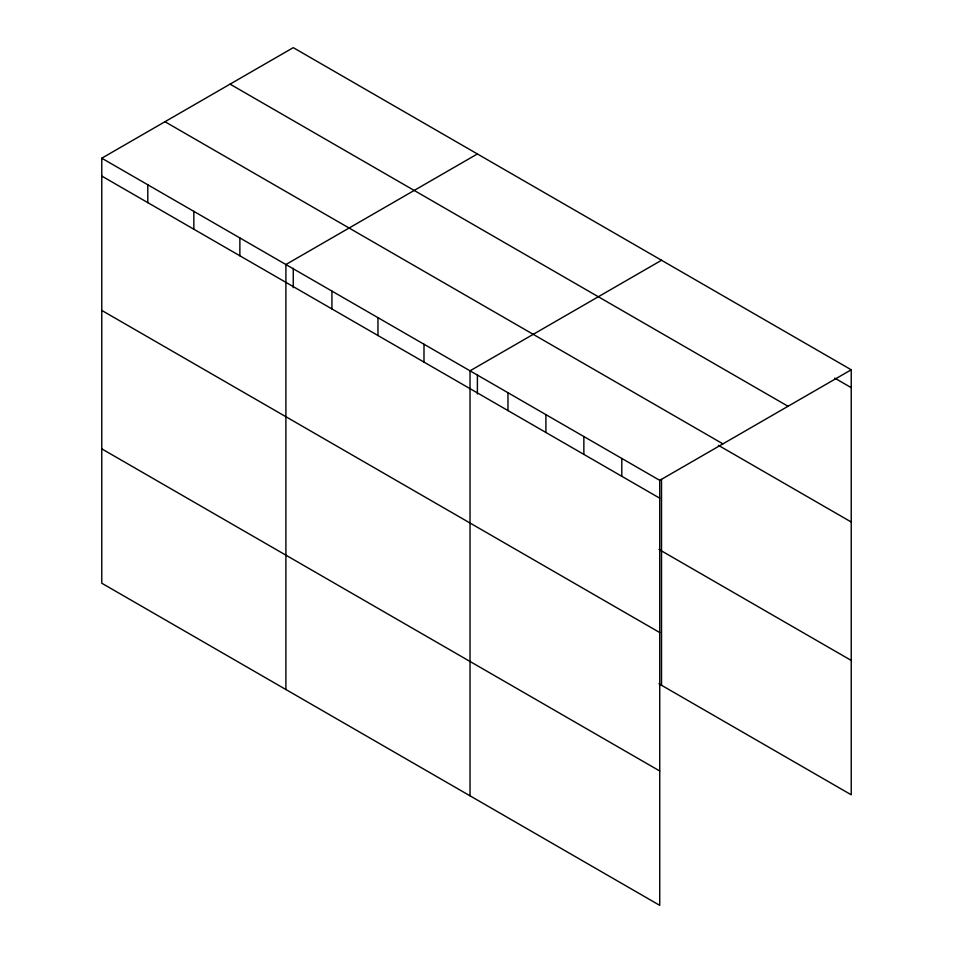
<?xml version="1.0" encoding="UTF-8"?>
<svg xmlns="http://www.w3.org/2000/svg" width="953" height="953" viewBox="0 0 953 953"><rect width="100%" height="100%" fill="white"/><g stroke="black" fill="none" stroke-linecap="round" stroke-linejoin="round"><path stroke-width="1.43" d="M101.768 158.21L659.738 480.348L659.738 905.35L101.768 583.212L101.768 158.21L293.262 47.65L851.232 369.788L851.232 794.79L658.964 683.789M477.393 153.957L285.9 264.517L285.9 689.519M661.525 260.264L470.032 370.824L470.032 795.826M659.738 480.348L851.232 369.788M834.792 378.15L851.232 387.645M230.066 84.138L788.036 406.276M164.964 121.722L722.934 443.86M718.431 445.337L851.232 522.006M101.768 176.055L659.738 498.193M658.964 549.428L851.232 660.429M101.768 310.416L659.738 632.554M101.768 448.851L659.738 770.989M661.525 479.454L661.525 685.267M621.797 458.441L621.797 476.297M583.855 436.534L583.855 454.39M545.914 414.626L545.914 432.483M507.973 392.719L507.973 410.576M477.393 374.636L477.393 393.994M423.99 344.247L423.99 362.092M377.96 317.671L377.96 335.516M331.93 291.094L331.93 308.939M293.262 268.329L293.262 287.687M239.87 237.94L239.87 255.785M193.84 211.363L193.84 229.208M147.798 184.787L147.798 202.632"/></g></svg>
